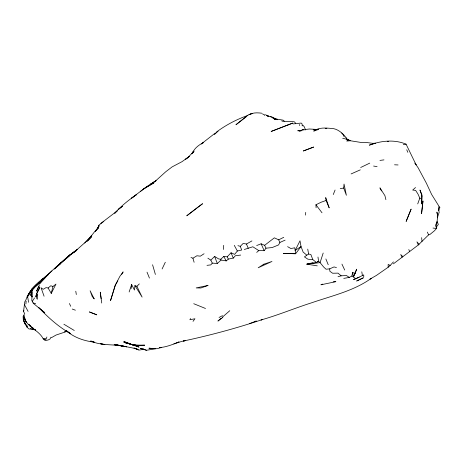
<?xml version="1.0" encoding="UTF-8"?>
<svg xmlns="http://www.w3.org/2000/svg" width="463" height="463" viewBox="0 0 463 463"><rect width="100%" height="100%" fill="white"/><g stroke="black" fill="none" stroke-linecap="round" stroke-linejoin="round"><path stroke-width="0.69" d="M143.021 348.969L146.441 350.265L158.132 348.413L161.714 347.435L159.619 347.551C168.578 347.076 176.646 342.128 185.484 340.583L183.331 341.057C210.063 335.357 236.477 328.232 262.394 319.563L261.005 319.968C278.084 315.17 294.566 308.213 311.518 302.831C331.832 295.811 353.414 291.082 371.193 278.425L370.012 279.085L376.39 275.444L388.144 267.261L388.173 264.408L390.187 265.455L393.446 261.89M223.531 249.464L223.704 245.326M32.167 289.78L30.732 292.674L32.665 288.981L31.918 290.388L31.843 296.881L30.732 292.674L31.085 291.568L30.946 292.905M305.551 215.11L305.719 212.378M32.126 291.655L31.808 300.493L33.301 303.317L44.043 312.207L38.857 307.716C48.337 317.589 58.622 327.017 70.764 333.713L66.059 330.489C73.912 337.579 84.11 340.942 94.446 342.209L90.736 341C102.045 346.278 114.818 343.691 126.636 346.839L114.153 344.686L123.274 346.174L116.387 344.767L134.01 348.245L138.177 349.461L134.01 348.037L138.865 350.121L143.744 349.316M343.696 188.053L344.026 184.019L346.376 195.276L343.696 188.053L340.241 188.655M28.093 311.408L24.423 304.608L23.555 311.327L24.747 314.024M23.81 310.673L23.85 310.245M25.899 303.971L26.154 301.216M438.444 210.358L438.791 206.805L439.85 207.661L438.75 210.601M299.358 125.571L299.474 124.466M30.807 294.242L30.668 295.579L29.418 294.318M134.93 285.625L142.112 297.101L136.898 286.313L134.93 285.625L134.467 290.052L131.637 284.542L129.136 291.979M131.162 288.53L131.637 284.542M98.752 226.557L98.937 225.122L103.839 221.355M393.359 263.858L418.32 244.962L428.599 234.88L429.936 234.463L434.566 230.672L436.731 228.172C435.955 224.196 437.94 220.023 437.292 215.914L437.813 216.152L436.91 212.089L437.72 216.476L437.292 217.824M30.257 328.585L32.89 329.262L28.984 328.973L27.051 327.243L27.236 326.23L24.47 322.572L23.266 319.366L23.15 316.727L24.18 314.464M343.754 278.385L349.293 277.418L351.857 276.046L352.621 272.51L355.185 273.292L356.643 269.206L353.443 276.897L355.7 278.772L363.733 274.906L363.756 277.048M51.248 293.409L52.932 286.499L55.982 284.074L51.248 293.409L48.106 287.992L46.028 287.627L43.175 289.329L41.074 287.783L44.078 296.222M35.923 296.604L37.167 292.743L39.806 287.222C38.834 290.967 33.776 295.492 37.295 299.277L37.711 294.213L35.975 296.806M323.191 253.029L320.066 262.631L323.643 266.995L326.039 269.223L329.725 268.847L334.02 266.931L336.451 267.562M437.72 216.476L439.179 212.361L438.461 208.888M27.508 297.113L29.053 293.27L28.683 293.82L31.814 289.387L27.467 295.764L27.508 297.113C31.49 285.266 43.424 279.148 51.897 270.919M417.713 203.905L419.791 198.152L418.106 194.292L415.658 190.403L412.695 190.061L415.525 187.527M26.113 299.283L27.467 295.764L28.573 302.298M333.267 194.558L335.079 190.033M98.903 225.359L97.699 228.271L99.076 225.875L95.193 231.442L98.497 227.79L94.55 231.743L90.389 237.102M24.389 318.046L26.287 322.578L24.192 317.161C26.536 327.162 38.834 329.853 43.215 338.875L45.982 339.084L46.908 336.977M162.108 268.968L165.308 262.243M351.857 276.046L353.443 276.897L355.185 273.292M190.507 318.521L189.905 319.736L194.952 318.752L193.036 321.357M285.115 240.152L279.907 242.433L278.581 244.915L272.175 247.555L265.988 248.191L264.205 250.691L258.788 250.599L252.844 246.773L244.325 249.476M51.005 337.197L49.946 339.055L48.181 339.981L45.224 340.6L43.215 338.875L45.982 339.084M26.044 299.671L24.828 301.749L24.423 304.608M117.805 280.908L115.316 285.115L110.576 300.452L115.316 285.115L119.859 276.376L123.146 271.885L121.723 274.293M32.341 301.303L34.534 297.958M90.25 237.311L91.292 235.899L84.764 243.058M436.377 227.015L438.339 224.509L437.13 221.511L435.48 225.354L436.638 228.618M237.953 245.662L240.285 246.351L241.692 250.02L237.357 251.004L234.637 254.372L231.037 252.786L227.211 256.826L223.785 256.508L220.689 259.28L218.565 258.886L214.618 256.438L210.844 260.148L212.297 263.111L217.326 263.505L221.059 260.038L226.216 260.912L228.328 259.106L233.306 258.082L235.314 255.773L240.708 255.067M212.297 263.111L210.781 264.905L206.984 265.345M56.214 267.145L69.265 255.998C58.326 264.367 48.551 273.94 38.637 283.437L40.339 281.955L35.113 286.701L44.118 278.645L35.205 286.533L31.918 290.388L37.41 284.6L48.164 274.837M41.948 280.132L43.279 278.581L41.82 279.97M87.102 241.252L91.796 236.049L87.391 240.818M87.397 240.968L91.321 236.923L76.789 249.846L68.889 255.883L77.651 249.256L67.916 256.409L57.296 266.202L61.226 262.683M240.285 246.351L243.15 243.434L246.466 244.024L251.924 240.905M214.3 134.623L218.079 131.232M136.898 286.313L139.328 283.912M54.518 268.841L60.607 263.516L58.795 265.154M54.512 268.899L55.462 268.002L54.437 268.945M32.925 288.108L31.872 289.086L36.6 284.676L33.973 287.129M215.469 132.893L201.283 143.97L203.448 142.598C198.673 144.971 194.234 148.438 192.162 153.502L193.303 151.737L191.699 153.722L194.084 151.1L187.723 157.733L185.223 159.486L189.529 156.268L182.034 161.662L172.138 166.877L165.76 171.75L155.475 181.027L150.411 184.291L156.089 180.692L147.13 186.352L131.307 198.343L136.689 194.501C128.766 199.975 121.109 206.006 114.755 213.275L117.197 210.908L100.812 223.409M57.296 266.202L69.294 255.449L76.268 250.639L67.916 256.409M65.104 259.442L67.61 257.208M388.144 267.261L390.187 265.455M35.205 286.533L37.41 284.6M56.868 266.862L58.344 265.565M221.146 318.243L217.917 321.062L222.894 317.34M222.228 317.3L229.77 310.725M256.705 252.393L258.788 250.599M65.08 259.326L67.604 257.162M48.106 287.992L50.826 285.746L52.932 286.499M350.3 140.746L348.436 139.647L346.712 141.059L350.3 140.746L361.175 142.477L365.452 142.367L372.848 143.339L375.383 143.183L369.306 145.162C380.846 140.706 394.43 139.23 406.08 144.167L416.144 164.903L418.164 167.843L426.354 183.134L431.632 194.448L439.85 207.661M312.797 259.593L310.864 254.528L308.607 254.019L304.417 256.884L307.936 259.216L312.797 259.593L316.472 262.48L318.608 261.346L320.066 262.631L306.813 264.165L317.271 265.855M246.322 116.67L235.945 124.755L248.585 114.685L252.387 113.435L249.47 114.517C253.209 112.457 257.665 112.688 261.757 113.203M144.311 188.453L143.576 189.014L153.93 182.827L144.311 188.453L140.567 191.306M256.67 245.546L261.126 243.804L264.616 245.326L274.362 237.837L278.668 239.828L279.907 242.433M216.319 132.163C225.886 124.998 236.674 119.344 247.96 115.397M204.073 253.741L200.317 256.172L196.92 255.761L192.932 258.215L190.964 257.457M51.48 337.654L56.092 335.027L67.314 331.282M360.671 167.502L369.758 163.115M219.051 317.485L222.489 315.627M316.096 207.771L315.94 204.773L321.172 202.204L326.068 200.491L325.703 197.568L329.193 207.881L326.068 200.491M278.668 239.828L283.767 237.316M351.093 173.938L360.278 169.863M359.201 277.198L353.495 279.559L355.7 278.772M249.389 323.649L256.305 321.027L254.378 321.75M322.804 284.103L320.911 284.797L335.912 281.66L333.21 281.788M173.833 343.87L179.025 341.966L176.959 342.718M318.064 129.599L313.717 131.116C319.62 126.85 326.959 128.037 333.701 128.685C339.049 129.686 344.929 135.022 347.181 139.699M338.013 276.735L341.144 275.815L346.509 275.543L349.293 277.418M303.196 129.918L299.277 131.023L300.539 130.896M313.057 262.671L306.813 264.165L316.472 262.48M317.219 261.676L318.608 261.346L317.977 257.04M64.316 331.838L66.944 331.219M313.22 129.802L318.683 129.2M325.205 128.482L326.861 128.263M403.279 144.543L406.08 144.167M379.949 160.401L383.977 159.885M305.146 129.513L309.377 128.998L314.846 129.316M301.841 130.537L297.744 130.757L301.488 130.797M394.54 164.793L398.064 164.955M305.395 129.889L301.998 129.455L303.687 129.889M155.736 348.668L148.93 348.188L153.722 348.587M129.09 343.505L125.832 343.257L129.686 343.72M387.247 141.331L388.498 141.481M433.027 228.045L436.597 228.514M293.108 123.91L301.239 123.071L302.096 123.962L302.223 125.907L302.848 125.213L304.22 126.677L305.412 129.599M277.447 119.743L272.834 117.399L266.659 115.576L268.598 116.439M373.595 166.049L377.09 166.645M143.762 349.108L140.399 348.46L146.441 350.265M419.791 198.152L421.023 198.407M129.576 343.54L126.793 342.886L139.068 347.1L135.098 345.537M348.436 139.647L342.701 138.287M32.335 329.141L35.582 330.055M272.834 117.399L270.161 116.566M33.197 302.918L35.686 303.745M34.083 329.164L35.431 329.644M72.222 309.035L75.4 310.198M262.423 113.869L264.662 114.934L264.686 115.507M193.742 303.711L205.503 308.485M133.338 344.813L134.513 345.3M267.672 115.86L268.54 116.242L265.415 114.691M287.61 246.646L290.886 248.538L294.769 247.786L295.66 253.736L283.408 253.487L295.66 253.736L301.037 246.536L300.001 240.812L295.162 250.448L301.037 246.536L303.126 252.063L306.656 255.049M274.883 119.113L272.782 117.891L275.34 119.385M63.877 324.227L74.283 330.484M281.741 120.855L282.326 121.208L294.109 121.746L294.943 122.278L295.602 123.766M207.87 258.175L210.844 260.148M33.405 328.261L31.252 326.785L29.418 324.806M275.016 119.385L273.575 118.349L277.013 119.587L273.263 118.516L282.754 120.085L283.57 120.357L284.195 121.265M341.144 275.815L338.013 273.135L332.608 273.239L329.835 271.243L329.725 268.847M25.743 320.842L24.284 319.146L23.15 316.727M43.331 311.466L44.772 312.878M402.81 256.629L400.698 254.517L402.081 257.26M27.236 326.23L24.817 323.759L23.266 319.366M341.723 133.078L343.367 134.912L344.165 136.811M419.079 244.238L416.92 241.819L418.32 244.962M28.914 324.569L30.269 326.166L29.36 325.061M346.069 137.789L348.182 140.289M315.94 204.773L322.017 212.795M415.051 163.167L416.144 164.903L414.952 163.196M223.785 256.508L226.216 260.912M27.051 327.243L24.47 322.572L24.817 323.759L23.509 319.36M234.272 245.332L237.357 251.004M381.5 190.959L379.926 187.851L384.932 195.681L385.899 199.675M227.211 256.826L228.328 259.106M220.689 259.28L221.059 260.038M69.409 303.531L70.741 306.292M264.616 245.326L265.988 248.191M341.943 264.113L344.709 270.045M31.733 295.712L32.317 296.98M427.343 232.09L428.599 234.88M408.788 249.551L409.605 251.351M261.126 243.804L264.205 250.691M406.734 149.757L407.834 152.315M231.037 252.786L233.306 258.082M246.466 244.024L248.255 248.336M147.014 272.151L149.445 278.095M325.877 258.967L328.226 264.749M214.618 256.438L217.326 263.505M35.958 295.759L36.137 296.343M192.932 258.215L194.113 262.284M152.576 264.767L155.389 274.455M24.024 315.297L25.274 320.089M23.48 310.951L23.555 311.327M352.621 272.51L353.443 276.897M307.739 249.111L308.607 254.019M361.788 271.81L362.373 275.335M75.776 291.227L76.32 294.532M101.738 303.045L100.28 292.199L101.148 298.687M421.654 237.652L422.007 241.449M421.996 195.994L421.677 203.94L421.857 194.518L419.97 190.073L421.996 195.994M422.974 201.081L421.579 213.484L422.974 201.081M407.544 217.928L406.144 221.441L411.121 209.108L407.544 217.928M37.978 287.969L36.6 291.094L39.239 285.619L37.978 287.969M43.024 279.837L39.233 284.12L45.854 276.99L43.024 279.837M118.383 209.345L118.14 209.565L122.44 206.266L118.383 209.345M197.319 207.632L186.763 215.799L202.58 203.708L197.319 207.632M263.852 264.199L258.204 267.77L271.972 261.468L263.852 264.199M363.241 277.858L356.759 280.972L363.241 277.858M288.044 124.906L271.127 131.457L292.813 123.077L288.044 124.906M313.584 147.078L303.398 150.95L313.584 147.078M207.974 285.468L200.901 287.992L196.167 287.922L207.974 285.468M144.647 345.178C137.673 345.612 130.497 345.444 124.379 341.659L132.939 344.976L123.575 341.897L134.056 345.114L144.647 345.178M135.555 345.132L130.543 344.397L135.555 345.132M104.806 344.594L100.749 343.754L104.806 344.594M96.732 314.805L89.475 311.964L96.732 314.805M94.168 298.838L92.23 296.528L90.117 290.781L94.168 298.838"/></g></svg>
